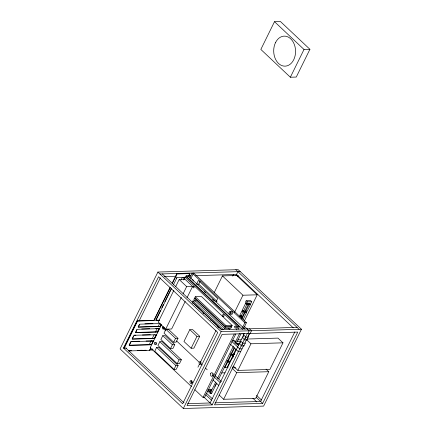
<?xml version="1.0" encoding="UTF-8"?>
<svg xmlns="http://www.w3.org/2000/svg" width="430" height="430" viewBox="0 0 430 430"><rect width="100%" height="100%" fill="white"/><g stroke="black" fill="none" stroke-linecap="round" stroke-linejoin="round"><path stroke-width="0.64" d="M274.501 21.677L260.843 49.434L290.358 77.233L296.265 77.056L309.923 49.305L280.408 21.5L274.501 21.677L304.015 49.477L309.923 49.305M157.896 272.056L120.078 348.913L183.336 408.5L263.611 406.103L301.43 329.246L238.172 269.658L157.896 272.056L221.154 331.643L301.43 329.246M123.496 348.069L158.579 276.764L217.736 332.492L182.653 403.791L123.496 348.069L124.652 348.031M170.242 287.697L154.08 320.549L137.347 320.855L123.974 348.026L126.501 348.144M124.173 348.209L137.546 321.038L154.08 320.549M139.083 321.038L160.309 277.893M132.58 337.894L133.359 336.308M130.93 341.463L129.097 345.188L151.704 344.709L129.296 345.376L131.129 341.651L153.537 340.985L146.087 341.012M155.741 328.552L159.283 328.638L157.627 332.003L135.552 332.664L136.735 329.676M138.675 325.779L139.261 324.58M134.079 335.438L132.257 339.141L154.644 338.469L156.466 334.771L133.881 335.25L135.853 335.196M135.552 332.664L137.208 329.299L159.283 328.638M160.492 323.553L139.755 324.172L138.283 327.16L160.363 326.499L161.245 324.709M153.881 320.361L170.043 287.509M172.102 283.327L176.8 273.776L189.759 273.389L188.7 276.125L186.002 276.012L191.038 275.797M172.301 283.515L176.999 273.958L189.958 273.571M155.972 319.662L160.411 310.643M161.89 307.638L163.368 304.628M164.851 301.623L170.764 289.6M176.09 278.78L176.682 277.576L184.782 277.527L183.599 279.93M171.554 288.584L155.875 320.447L159.17 320.35M173.333 284.977L176.88 277.764M173.86 290.331L158.213 322.124L165.7 329.176L171.64 328.998L185.222 301.403M175.633 286.729L179.176 279.532L185.115 279.355L192.602 286.407L186.991 297.802M149.199 344.715L151.263 340.522M152.15 338.727L154.214 334.529M155.391 332.132L157.16 328.541M158.047 326.741L159.815 323.145M181.041 280.005L182.223 277.608M135.353 332.476L157.428 331.815L159.084 328.45M138.084 326.972L160.164 326.311L161.046 324.521M132.058 338.953L154.445 338.286L156.267 334.583M151.505 344.521L153.338 340.796M183.4 279.747L184.583 277.339L184.782 277.527M161.411 324.956L150.226 347.687L191.42 386.489M183.777 279.5L184.954 277.108L186.502 277.06L239.327 326.821L238.15 329.213M150.645 347.875L149.731 350.321L150.844 348.063M185.701 277.216L186.201 276.2M151.908 349.956L152.456 348.843M189.759 273.389L188.7 276.125M189.689 277.812L192.043 273.023L244.869 322.785L246.417 322.742L243.471 328.719M156.638 347.424L154.757 351.251L174.016 369.392L176.236 369.327L178.117 365.505L158.858 347.359L156.638 347.424L175.897 365.57L178.117 365.505M165.7 329.176L181.347 297.383M183.115 293.781L186.658 286.584L192.602 286.407M190.646 278.962L193.296 273.577M159.826 341.7L157.944 345.526L177.208 363.667L179.503 363.603L181.385 359.776L162.121 341.635L159.826 341.7L179.09 359.846L181.385 359.776M162.771 335.696L160.89 339.523L170.522 348.59L172.892 348.52L174.774 344.699L165.142 335.626L162.771 335.696L172.403 344.769L174.774 344.699M165.91 329.321L164.029 333.148L173.661 342.221L176.096 342.146L177.977 338.324L168.345 329.251L165.91 329.321L175.542 338.394L177.977 338.324M290.358 77.233L304.015 49.477M216.064 301.806L217.677 298.527L198.413 280.387L196.531 284.208L198.751 284.144L200.095 281.408M196.08 300.882L192.963 300.978L192.409 302.107L221.923 329.907M195.698 298.248L194.457 298.286L193.855 299.506L224.594 328.466L230.819 328.278L231.415 327.058L230.48 326.176M195.268 296.721L194.736 297.802L225.433 326.714L231.641 326.531L232.168 325.451L201.476 296.539L195.268 296.721L225.965 325.639L232.168 325.451M170.522 348.59L172.403 344.769M173.661 342.221L175.542 338.394M189.797 329.643L183.965 341.49L191.124 348.236L193.892 348.149L199.724 336.303L192.565 329.557L189.797 329.643L196.956 336.389L199.724 336.303M174.016 369.392L175.897 365.57M177.208 363.667L179.09 359.846M214.231 292.583L222.439 275.91L236.694 275.479L257.204 294.803L244.31 321.006M191.124 348.236L196.956 336.389M232.716 276.103L233.603 274.302M235.946 275.635L237.903 271.658M237.677 276.764L238.268 275.565M197.945 367.209L199.477 364.097M200.547 361.926L216.027 330.471M222.826 316.652L223.041 316.211M183.336 408.5L221.154 331.643M224.594 328.466L225.196 327.241L231.415 327.058M225.433 326.714L225.965 325.639M234.447 312.497L242.95 295.227L257.204 294.803M246.186 300.721L245.449 302.209L246.621 303.311L251.023 303.182L251.754 301.688L250.582 300.586L246.186 300.721L247.357 301.822L251.754 301.688M244.96 311.148L248.309 304.338L247.137 303.236L245.654 303.279L242.305 310.089L243.477 311.196L245.53 311.175L246.702 312.277L243.154 319.495M241.945 311.003L239.918 315.115L241.09 316.217L242.606 316.174L244.627 312.062L243.455 310.96L241.945 311.003L243.117 312.11L244.627 312.062M246.621 303.311L247.357 301.822M243.477 311.196L246.825 304.381L248.309 304.338M241.09 316.217L243.117 312.11M247.433 304.429L247.992 303.295L249.163 304.397L250.566 304.354L247.212 311.169L245.809 311.212L245.03 310.476M241.418 318.63L242.224 316.985L241.053 315.883L239.478 315.932L240.65 317.034L242.224 316.985M194.817 389.688L203.051 397.449L234.253 334.046M236.312 329.858L237.785 326.87L239.327 326.821M241.891 318.936L245.148 312.325L246.702 312.277M245.809 311.212L249.163 304.397M235.796 333.997L204.599 397.401L203.051 397.449M207.717 391.08L210.141 393.364L215.731 382.001M217.499 378.411L233.388 346.112M234.861 343.124L239.569 333.551M242.515 327.569L244.869 322.785M214.882 386.425L215.414 385.35M215.699 384.871L216.301 383.646M210.141 393.364L211.684 393.321L216.688 383.151M218.752 378.964L234.054 347.859M236.113 343.672L241.117 333.508M230.604 353.562L231.41 354.32L234.565 347.902M224.944 367.58L227.534 362.323L229.695 362.259L227.104 367.516L224.944 367.58L224.143 366.822M228.142 361.205L230.91 355.572L232.985 355.508L230.211 361.141L228.142 361.205L227.336 360.447M237.021 344.656L237.596 343.489L238.8 344.623M236.022 349.004L233.436 354.255L231.41 354.32M244.374 333.336L210.114 402.969L187.614 403.641M232.56 358.174L233.7 355.868L232.093 354.358L234.221 354.293M249.567 333.529L246.954 339.877L246.605 339.55L244.998 342.817L245.304 343.108L243.934 345.887L243.627 345.596L214.484 404.834L262.66 403.394L297.743 332.094L222.106 334.352L187.018 405.651L212.162 404.904L247.245 333.599M242.982 343.178L240.934 341.248L239.564 344.021L241.617 345.957L242.982 343.178L245.304 343.108M246.003 337.168L243.955 335.239L242.584 338.018L244.638 339.947L246.003 337.168L248.325 337.098M247.836 333.572L249.206 330.794L247.153 328.864M232.501 367.865L233.092 366.661M247.857 336.652L249.335 333.648M250.158 333.503L251.523 330.724L249.475 328.794M223.648 399.282L236.747 372.66L268.782 371.703L255.683 398.325L223.648 399.282L219.096 394.993M237.854 370.407L250.953 343.785L282.988 342.828L269.889 369.451L237.854 370.407L233.302 366.118M294.808 331.96L260.607 401.464L215.107 402.824M159.944 273.991L240.225 271.588M164.206 276.598L176.117 276.243M195.72 275.657L236.538 274.437L293.249 327.859M183.266 277.382L184.583 277.339M155.676 320.259L159.627 320.14M144.91 323.822L152.935 323.586M141.696 328.971L149.721 328.735M297.06 327.38L221.423 329.643L162.266 273.921M142.438 334.997L150.339 334.76M131.591 341.447L139.497 341.21M247.282 339.028L277.979 338.109L282.988 342.828M237.801 339.877L241.149 339.781M244.638 339.947L246.954 339.877M236.726 341.474L240.746 341.35M235.721 343.516L239.741 343.398M241.617 345.957L243.934 345.887M137.681 350.38L142.308 350.24M149.586 350.025L153.247 349.918M128.866 350.751L131.537 350.67M137.535 350.488L146.2 350.23M128.398 350.955L149.731 350.321M242.036 348.832L239.714 348.902L231.802 341.447M240.671 351.611L238.349 351.681L230.432 344.226M227.008 360.775L228.088 360.743M232.404 367.919L235.742 367.822M221.67 372.917L224.928 372.821M235.855 269.728L299.108 329.315M222.439 275.91L242.95 295.227M249.395 303.252L250.566 304.354M245.654 303.279L246.825 304.381M243.977 311.223L245.148 312.325M193.586 272.98L246.417 322.742M244.407 326.37L247.314 329.111M198.751 284.144L217.048 301.376M188.361 275.877L245.073 329.299M204.239 291.465L205.68 292.825M212.425 299.178L214.35 300.989M186.04 275.947L242.751 329.369M184.954 277.108L237.785 326.87M242.853 333.524L243.831 334.449M246.401 339.496L250.953 343.785M179.176 279.532L186.658 286.584M228.266 328.171L229.69 329.514M194.457 298.286L225.196 327.241M266.052 369.128L268.782 371.703M192.963 300.978L223.444 329.692M236.425 343.409L238.032 344.919M232.651 339.996L238.521 345.521M192.194 302.656L193.172 303.575M202.949 312.782L203.922 313.701M210.275 319.683L211.254 320.608M217.607 326.59L218.585 327.51M233.802 353.584L234.608 354.341M231.378 353.998L232.985 355.508M230.109 354.815L230.91 355.572M228.491 361.125L229.695 362.259M226.728 361.565L227.534 362.323M232.195 368.37L236.747 372.66M227.217 366.65L228.018 367.403M256.57 395.406L261.462 400.013M256.21 397.315L262.66 403.394M252.888 398.255L256.796 401.937M215.124 375.621L221.477 381.609M163.717 328.821L165.604 330.6M176.655 341.006L199.214 362.254A1.322 0.962 88.3 0 0 199.95 364.328A1.322 0.962 88.3 0 0 200.875 362.447A1.322 0.962 88.3 0 0 199.214 362.254M200.815 363.764L202.186 365.059M205.389 368.075L207.222 369.8M212.312 375.229L213.291 376.153M214.269 377.072L220.138 382.598M212.941 379.889L218.768 385.377M207.808 389.666L211.684 393.321M206.513 393.262L212.339 398.75M191.081 380.975L192.538 382.351M205.653 394.702L211.479 400.19M203.755 396.981L212.162 404.904M125.813 347.999L183.992 402.802M210.431 389.424A1.01 0.736 88.3 0 1 211.431 389.478A1.01 0.736 88.3 0 1 211.495 390.848A1.01 0.736 88.3 0 1 210.512 391.031M210.259 390.628A1.01 0.736 88.3 0 1 210.222 389.854M192.344 279.935A1.22 0.887 88.3 0 1 193.548 280.967M233.485 340.775A1.795 1.306 88.3 0 1 235.42 341.861M164.083 328.638A1.15 0.839 88.3 0 1 164.013 327.241M236.29 327.413A1.01 0.736 88.3 0 1 236.253 326.639M156.267 344.349A1.22 0.887 88.3 0 1 156.24 342.629M201.025 364.049A1.322 0.962 88.3 0 1 200.923 361.952M191.947 383.189A1.451 1.059 88.3 0 1 191.882 380.883M213.081 375.041A1.795 1.306 88.3 0 1 213.103 373.665M215.591 374.729A1.795 1.306 88.3 0 1 214.774 376.105M208.76 389.666A1.01 0.736 88.3 0 0 209.324 391.252A1.01 0.736 88.3 0 0 210.033 389.811A1.01 0.736 88.3 0 0 208.76 389.666M230.759 312.083A1.451 1.059 88.3 0 0 231.614 314.325A1.451 1.059 88.3 0 0 232.592 312.228A1.451 1.059 88.3 0 0 230.759 312.083M229.217 312.126A1.451 1.059 88.3 0 0 230.072 314.373A1.451 1.059 88.3 0 0 231.044 312.271A1.451 1.059 88.3 0 0 229.217 312.126M162.47 327.284A1.15 0.839 88.3 0 0 163.11 329.084A1.15 0.839 88.3 0 0 163.916 327.45A1.15 0.839 88.3 0 0 162.47 327.284M222.853 314.937A0.914 0.666 88.3 0 0 223.369 316.373A0.914 0.666 88.3 0 0 224.008 315.072A0.914 0.666 88.3 0 0 222.853 314.937M234.791 326.451A1.01 0.736 88.3 0 0 235.355 328.036A1.01 0.736 88.3 0 0 236.065 326.596A1.01 0.736 88.3 0 0 234.791 326.451M193.14 286.649A0.769 0.559 88.3 0 0 193.511 287.88A0.769 0.559 88.3 0 0 194.097 286.842A0.769 0.559 88.3 0 0 193.14 286.649M154.558 342.93A1.22 0.887 88.3 0 0 155.354 344.752A1.22 0.887 88.3 0 0 156.09 342.92A1.22 0.887 88.3 0 0 154.558 342.93M190.146 381.206A1.451 1.059 88.3 0 0 190.915 383.506A1.451 1.059 88.3 0 0 191.974 381.48A1.451 1.059 88.3 0 0 190.146 381.206M210.716 373.348A1.795 1.306 88.3 0 0 211.538 376.266A1.795 1.306 88.3 0 0 212.952 373.88A1.795 1.306 88.3 0 0 210.716 373.348M275.517 42.602A15.023 10.933 88.3 0 0 283.956 66.112A15.023 10.933 88.3 0 0 294.426 44.715A15.023 10.933 88.3 0 0 275.517 42.602"/></g></svg>
